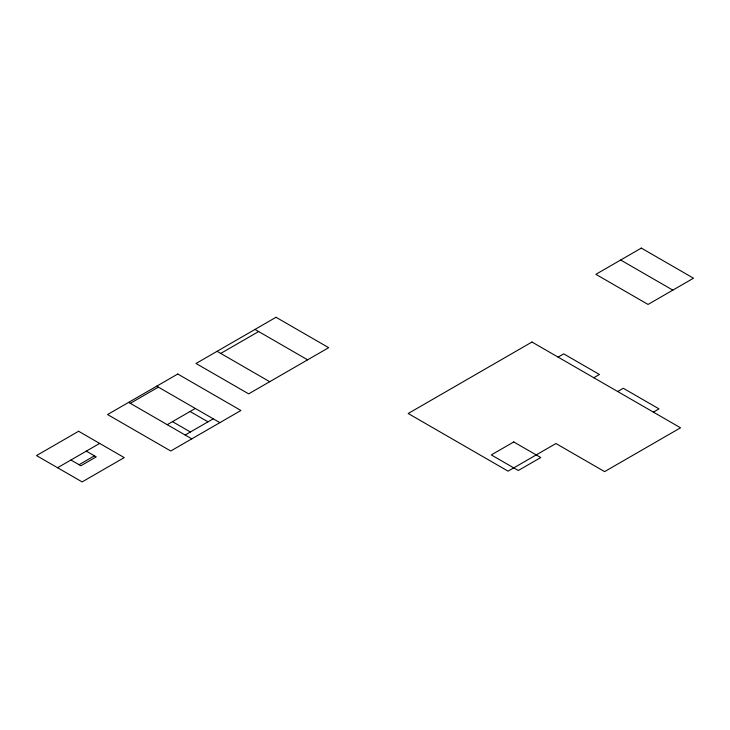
<?xml version="1.0" encoding="UTF-8"?>
<svg xmlns="http://www.w3.org/2000/svg" width="730" height="730" viewBox="0 0 730 730"><rect width="100%" height="100%" fill="white"/><g stroke="black" fill="none" stroke-linecap="round" stroke-linejoin="round"><path stroke-width="1.09" d="M130.287 403.334L158.364 387.128M220.734 353.429L258.63 331.548M57.56 467.729L99.672 443.411M79.059 464.709L94.435 455.83M167.234 424.668L195.311 408.462M185.155 435.016L213.233 418.81M558.085 357.116L563.715 353.868L599.43 374.481L593.8 377.738M617.671 391.517L623.301 388.269L659.017 408.891L653.386 412.14M620.673 260.017L672.841 290.138M254.98 329.431L307.622 359.826M217.075 351.312L269.717 381.708M156.704 386.17L219.876 422.643M190.074 411.483L207.995 421.83M172.472 421.639L190.393 431.996M128.635 402.376L191.798 438.849M86.295 451.131L96.251 456.88L80.875 465.758L70.929 460.01M78.612 431.257L36.5 455.575L82.125 481.909L124.237 457.601L78.612 431.257M177.764 374.015L107.575 414.54L170.747 451.003L240.927 410.488L177.764 374.015M276.031 317.276L196.023 363.476L248.656 393.862L328.673 347.672L276.031 317.276M641.332 248.09L595.881 274.334L648.048 304.446L693.5 278.212L641.332 248.09M531.969 342.032L408.189 413.499L508.071 471.16L555.95 443.53L604.613 471.626L680.515 427.798L531.969 342.032M513.756 441.951L491.299 454.918L518.3 470.512L540.757 457.537L513.756 441.951"/></g></svg>
